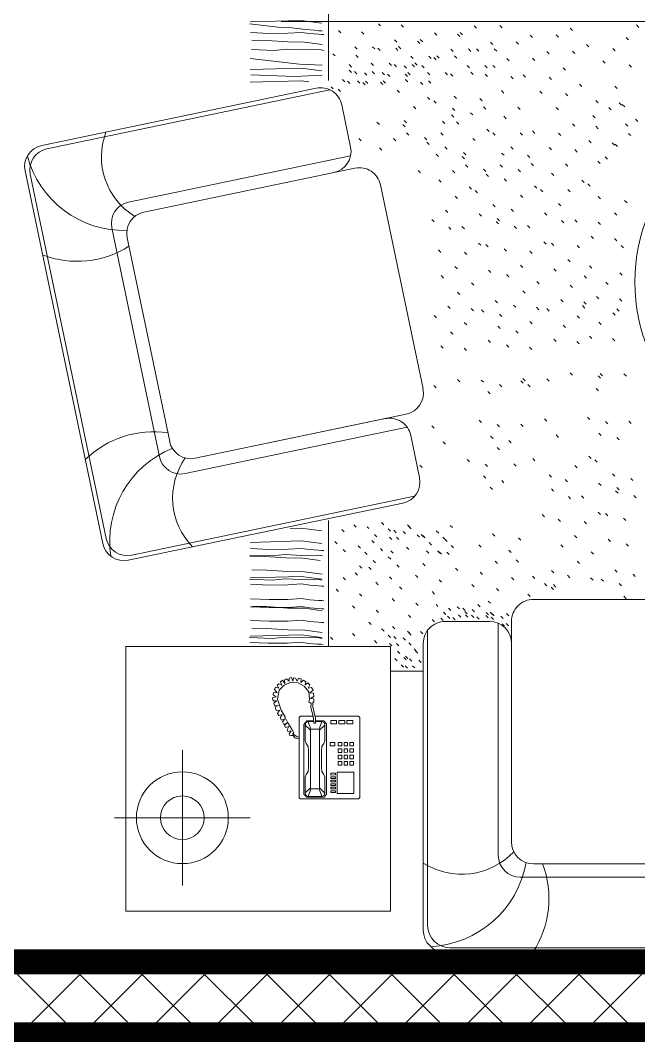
# Model space of a CAD drawing. Header units: metres. Extents: x -144 to 1000, y -717 to 29.
# Drawn here: x 737.345 to 738.606, y -557.414 to -555.341 of the extents above; entities that cross this region are included whole.
import ezdxf

# ---------------------------------------------------------------- set-up
doc = ezdxf.new("R2010")
doc.units = ezdxf.units.M
doc.linetypes.add('basculante modificado', pattern=[0.18, 0.1125, -0.0675])
doc.layers.get('0').update_dxf_attribs({"color": 1})
doc.layers.add('00-MEDICION', color=30, linetype='Continuous')
for name, color, linetype, lineweight in [('A-DETL', 1, 'Continuous', 9), ('A-WALL', 4, 'Continuous', 9), ('G-IMPT', 1, 'Continuous', 9)]:
    doc.layers.add(name, color=color, linetype=linetype, lineweight=lineweight)
doc.layers.add('A-WALL-PATT', color=7, linetype='Continuous', lineweight=35, true_color=0x9c9c9c)

# ---------------------------------------------------------------- blocks, each defined once
blk = doc.blocks.new('JUEGO DE SALA 3 - SALA 3_dwg-332581-Nivel 13')
at = {"layer": 'G-IMPT'}
for p, q in [((-2243.0396, 508.0171), (-2243.0404, 507.6313)), ((-2243.6682, 507.7461), (-2243.673, 507.7413)), ((-2243.5331, 507.7394), (-2243.5378, 507.7347)), ((-2243.3898, 507.7443), (-2243.3946, 507.7395)), ((-2243.3374, 507.7438), (-2243.3421, 507.739)), ((-2243.1886, 507.7454), (-2243.1933, 507.7406)), ((-2243.1424, 507.7474), (-2243.1464, 507.7434)), ((-2243.1074, 507.7309), (-2243.1122, 507.7261)), ((-2243.0605, 507.7337), (-2243.0653, 507.7289)), ((-2243.6476, 507.7206), (-2243.6524, 507.7158)), ((-2243.5044, 507.7255), (-2243.5092, 507.7207)), ((-2243.4519, 507.725), (-2243.4567, 507.7202)), ((-2243.4233, 507.711), (-2243.4281, 507.7062)), ((-2243.3708, 507.7105), (-2243.3756, 507.7057)), ((-2243.3087, 507.7298), (-2243.3135, 507.7251)), ((-2243.3031, 507.7265), (-2243.3079, 507.7218)), ((-2243.2562, 507.7293), (-2243.261, 507.7245)), ((-2243.2276, 507.7153), (-2243.2324, 507.7106)), ((-2243.222, 507.712), (-2243.2268, 507.7073)), ((-2243.1751, 507.7148), (-2243.1799, 507.7101)), ((-2243.6206, 507.6983), (-2243.6253, 507.6935)), ((-2243.5665, 507.7061), (-2243.5713, 507.7013)), ((-2243.5379, 507.6921), (-2243.5427, 507.6874)), ((-2243.4854, 507.6916), (-2243.4902, 507.6869)), ((-2243.3786, 507.6969), (-2243.3834, 507.6921)), ((-2243.3422, 507.6965), (-2243.347, 507.6917)), ((-2243.3261, 507.6964), (-2243.3309, 507.6916)), ((-2243.2897, 507.696), (-2243.2945, 507.6912)), ((-2243.1829, 507.7012), (-2243.1877, 507.6965)), ((-2243.1774, 507.698), (-2243.1821, 507.6932)), ((-2243.1409, 507.6975), (-2243.1457, 507.6928)), ((-2243.1304, 507.7007), (-2243.1352, 507.696)), ((-2243.094, 507.7003), (-2243.0988, 507.6956)), ((-2243.6, 507.6728), (-2243.6048, 507.668)), ((-2243.4568, 507.6776), (-2243.4616, 507.6729)), ((-2243.4043, 507.6771), (-2243.4091, 507.6724)), ((-2243.2975, 507.6824), (-2243.3023, 507.6776)), ((-2243.2611, 507.682), (-2243.2659, 507.6772)), ((-2243.2555, 507.6787), (-2243.2603, 507.6739)), ((-2243.245, 507.6819), (-2243.2498, 507.6771)), ((-2243.2086, 507.6815), (-2243.2134, 507.6767)), ((-2243.0962, 507.6835), (-2243.101, 507.6787)), ((-2243.0493, 507.6862), (-2243.0541, 507.6815)), ((-2243.654, 507.6649), (-2243.6588, 507.6602)), ((-2243.5189, 507.6583), (-2243.5237, 507.6535)), ((-2243.3757, 507.6631), (-2243.3804, 507.6584)), ((-2243.3596, 507.663), (-2243.3644, 507.6583)), ((-2243.331, 507.6491), (-2243.3358, 507.6443)), ((-2243.3232, 507.6626), (-2243.328, 507.6579)), ((-2243.2785, 507.6486), (-2243.2833, 507.6438)), ((-2243.2421, 507.6481), (-2243.2469, 507.6434)), ((-2243.2311, 507.6623), (-2243.2359, 507.6575)), ((-2243.2164, 507.6679), (-2243.2212, 507.6631)), ((-2243.2108, 507.6646), (-2243.2156, 507.6599)), ((-2243.2025, 507.6483), (-2243.2072, 507.6435)), ((-2243.1947, 507.6619), (-2243.1995, 507.6571)), ((-2243.1744, 507.6642), (-2243.1792, 507.6594)), ((-2243.1639, 507.6674), (-2243.1687, 507.6626)), ((-2243.15, 507.6478), (-2243.1548, 507.643)), ((-2243.1297, 507.6501), (-2243.1345, 507.6454)), ((-2243.1275, 507.667), (-2243.1323, 507.6622)), ((-2243.1136, 507.6474), (-2243.1184, 507.6426)), ((-2243.0933, 507.6497), (-2243.0981, 507.6449)), ((-2243.0828, 507.6529), (-2243.0876, 507.6481)), ((-2243.0823, 507.6639), (-2243.0871, 507.6591)), ((-2243.4905, 507.6392), (-2243.4953, 507.6345)), ((-2243.4378, 507.6438), (-2243.4426, 507.639)), ((-2243.4125, 507.6403), (-2243.4173, 507.6355)), ((-2243.3598, 507.6448), (-2243.3646, 507.6401)), ((-2243.289, 507.6454), (-2243.2938, 507.6406)), ((-2243.2443, 507.6313), (-2243.2491, 507.6265)), ((-2243.2282, 507.6285), (-2243.2329, 507.6238)), ((-2243.1974, 507.6341), (-2243.2022, 507.6293)), ((-2243.1969, 507.645), (-2243.2017, 507.6402)), ((-2243.1605, 507.6446), (-2243.1653, 507.6398)), ((-2243.1523, 507.6313), (-2243.1571, 507.6265)), ((-2243.1468, 507.628), (-2243.1515, 507.6232)), ((-2243.1158, 507.6305), (-2243.1206, 507.6258)), ((-2243.1103, 507.6276), (-2243.1151, 507.6228)), ((-2243.0999, 507.6308), (-2243.1046, 507.626)), ((-2243.0794, 507.6301), (-2243.0842, 507.6253)), ((-2243.0689, 507.6333), (-2243.0737, 507.6285)), ((-2243.6244, 507.6211), (-2243.6292, 507.6163)), ((-2243.5524, 507.6249), (-2243.5572, 507.6202)), ((-2243.4713, 507.6104), (-2243.4761, 507.6057)), ((-2243.3933, 507.6115), (-2243.3981, 507.6067)), ((-2243.1808, 507.6122), (-2243.1856, 507.6075)), ((-2243.0601, 507.6137), (-2243.0648, 507.609)), ((-2243.0457, 507.6188), (-2243.0503, 507.6142)), ((-2242.4664, 507.4909), (-2243.0431, 507.6124)), ((-2242.456, 507.4977), (-2243.0155, 507.6156)), ((-2243.6335, 507.5869), (-2243.6383, 507.5822)), ((-2243.5859, 507.5916), (-2243.5907, 507.5868)), ((-2243.524, 507.6059), (-2243.5288, 507.6011)), ((-2243.3494, 507.5952), (-2243.3542, 507.5905)), ((-2243.2967, 507.5998), (-2243.3015, 507.595)), ((-2243.2551, 507.5905), (-2243.2599, 507.5857)), ((-2243.2427, 507.5979), (-2243.2474, 507.5932)), ((-2243.6399, 507.5838), (-2243.6447, 507.579)), ((-2243.6127, 507.5779), (-2243.6175, 507.5731)), ((-2243.5048, 507.5771), (-2243.5095, 507.5723)), ((-2243.4268, 507.5781), (-2243.4315, 507.5734)), ((-2243.3566, 507.5782), (-2243.3614, 507.5734)), ((-2243.3302, 507.5664), (-2243.335, 507.5617)), ((-2243.2933, 507.5756), (-2243.2981, 507.5708)), ((-2243.2143, 507.5789), (-2243.219, 507.5741)), ((-2243.0676, 507.5816), (-2243.0857, 507.4955)), ((-2243.667, 507.5536), (-2243.6718, 507.5488)), ((-2243.6462, 507.5445), (-2243.651, 507.5398)), ((-2243.5796, 507.5612), (-2243.5844, 507.5565)), ((-2243.5382, 507.5438), (-2243.543, 507.539)), ((-2243.3984, 507.5591), (-2243.4031, 507.5543)), ((-2243.3018, 507.5474), (-2243.3066, 507.5426)), ((-2243.2916, 507.5618), (-2243.2964, 507.5571)), ((-2243.273, 507.5491), (-2243.2778, 507.5443)), ((-2243.195, 507.5501), (-2243.1998, 507.5453)), ((-2243.1396, 507.5465), (-2243.1444, 507.5417)), ((-2243.6528, 507.5249), (-2243.6576, 507.5202)), ((-2243.5859, 507.5391), (-2243.5907, 507.5343)), ((-2243.5098, 507.5247), (-2243.5146, 507.52)), ((-2243.4571, 507.5293), (-2243.4619, 507.5245)), ((-2243.4318, 507.5258), (-2243.4366, 507.521)), ((-2243.3761, 507.5256), (-2243.3808, 507.5209)), ((-2243.3637, 507.5331), (-2243.3684, 507.5283)), ((-2243.2697, 507.5249), (-2243.2745, 507.5201)), ((-2243.1995, 507.5249), (-2243.2043, 507.5201)), ((-2243.1923, 507.5419), (-2243.1971, 507.5372)), ((-2243.6258, 507.5026), (-2243.6305, 507.4978)), ((-2243.6194, 507.5058), (-2243.6241, 507.501)), ((-2243.5717, 507.5104), (-2243.5765, 507.5057)), ((-2243.3352, 507.514), (-2243.34, 507.5093)), ((-2243.2413, 507.5058), (-2243.2461, 507.5011)), ((-2243.2363, 507.5158), (-2243.2411, 507.511)), ((-2243.1731, 507.5131), (-2243.1779, 507.5084)), ((-2243.1029, 507.5132), (-2243.1077, 507.5084)), ((-2243.5433, 507.4914), (-2243.5481, 507.4866)), ((-2243.4906, 507.4959), (-2243.4954, 507.4912)), ((-2243.4126, 507.497), (-2243.4174, 507.4922)), ((-2243.394, 507.4842), (-2243.3988, 507.4795)), ((-2243.316, 507.4853), (-2243.3208, 507.4805)), ((-2243.2781, 507.4967), (-2243.2829, 507.4919)), ((-2243.2606, 507.4816), (-2243.2654, 507.4769)), ((-2243.1447, 507.4941), (-2243.1495, 507.4893)), ((-2243.6052, 507.4771), (-2243.61, 507.4723)), ((-2243.5904, 507.4682), (-2243.5952, 507.4634)), ((-2243.5241, 507.4626), (-2243.5289, 507.4578)), ((-2243.4539, 507.4626), (-2243.4587, 507.4579)), ((-2243.4467, 507.4797), (-2243.4515, 507.4749)), ((-2243.3133, 507.4771), (-2243.3181, 507.4723)), ((-2242.6331, 507.3822), (-2243.0858, 507.4776)), ((-2243.4957, 507.4436), (-2243.5005, 507.4388)), ((-2243.4275, 507.4509), (-2243.4323, 507.4461)), ((-2243.3907, 507.46), (-2243.3955, 507.4552)), ((-2243.3623, 507.441), (-2243.3671, 507.4362)), ((-2243.3573, 507.4509), (-2243.3621, 507.4462)), ((-2243.3205, 507.46), (-2243.3253, 507.4553)), ((-2243.2941, 507.4483), (-2243.2989, 507.4435)), ((-2243.2239, 507.4483), (-2243.2287, 507.4436)), ((-2243.0948, 507.4525), (-2242.6644, 507.3618)), ((-2242.422, 507.4456), (-2242.5822, 506.6853)), ((-2243.57, 507.4218), (-2243.5748, 507.417)), ((-2243.5576, 507.4293), (-2243.5624, 507.4245)), ((-2243.3991, 507.4318), (-2243.4039, 507.4271)), ((-2243.2657, 507.4293), (-2243.2705, 507.4245)), ((-2242.589, 506.6958), (-2242.4324, 507.4388)), ((-2243.5292, 507.4102), (-2243.534, 507.4055)), ((-2243.4734, 507.4101), (-2243.4782, 507.4053)), ((-2243.461, 507.4175), (-2243.4658, 507.4128)), ((-2243.34, 507.4075), (-2243.3448, 507.4027)), ((-2243.3276, 507.415), (-2243.3324, 507.4102)), ((-2243.1469, 507.4185), (-2243.2346, 507.0026)), ((-2243.6451, 507.3881), (-2243.6499, 507.3833)), ((-2243.5911, 507.3959), (-2243.5958, 507.3912)), ((-2243.51, 507.3814), (-2243.5147, 507.3767)), ((-2243.4326, 507.3985), (-2243.4374, 507.3937)), ((-2243.3765, 507.3788), (-2243.3813, 507.3741)), ((-2243.2992, 507.3959), (-2243.304, 507.3911)), ((-2243.6245, 507.3626), (-2243.6293, 507.3578)), ((-2243.4815, 507.3624), (-2243.4863, 507.3576)), ((-2243.4134, 507.3697), (-2243.4182, 507.3649)), ((-2243.3481, 507.3598), (-2243.3529, 507.355)), ((-2243.28, 507.3671), (-2243.2847, 507.3624)), ((-2243.5911, 507.3434), (-2243.5959, 507.3387)), ((-2243.5434, 507.3481), (-2243.5482, 507.3433)), ((-2243.5163, 507.3466), (-2243.521, 507.3419)), ((-2243.385, 507.3507), (-2243.3897, 507.3459)), ((-2243.3828, 507.3441), (-2243.3876, 507.3393)), ((-2243.2516, 507.3481), (-2243.2563, 507.3433)), ((-2243.4469, 507.3364), (-2243.4516, 507.3316)), ((-2243.4197, 507.3349), (-2243.4245, 507.3302)), ((-2243.3134, 507.3338), (-2243.3182, 507.329)), ((-2243.2863, 507.3323), (-2243.291, 507.3276)), ((-2242.6977, 506.8625), (-2242.5992, 507.3301)), ((-2243.6379, 507.296), (-2243.6426, 507.2912)), ((-2243.6246, 507.3101), (-2243.6293, 507.3053)), ((-2243.5769, 507.3147), (-2243.5817, 507.31)), ((-2243.5485, 507.2957), (-2243.5533, 507.2909)), ((-2243.4958, 507.3003), (-2243.5006, 507.2955)), ((-2243.4803, 507.303), (-2243.4851, 507.2983)), ((-2243.3624, 507.2977), (-2243.3672, 507.2929)), ((-2243.3469, 507.3004), (-2243.3517, 507.2957)), ((-2243.4519, 507.284), (-2243.4567, 507.2792)), ((-2243.3992, 507.2885), (-2243.404, 507.2838)), ((-2243.3185, 507.2814), (-2243.3233, 507.2766)), ((-2243.2658, 507.286), (-2243.2706, 507.2812)), ((-2243.5738, 507.2542), (-2243.5786, 507.2494)), ((-2243.5293, 507.2669), (-2243.5341, 507.2622)), ((-2243.4327, 507.2552), (-2243.4375, 507.2504)), ((-2243.6357, 507.2399), (-2243.6405, 507.2351)), ((-2243.5628, 507.2336), (-2243.5676, 507.2288)), ((-2243.5009, 507.2479), (-2243.5057, 507.2431)), ((-2243.4043, 507.2362), (-2243.4091, 507.2314)), ((-2243.3675, 507.2453), (-2243.3723, 507.2405)), ((-2243.2993, 507.2526), (-2243.3041, 507.2479)), ((-2243.2709, 507.2336), (-2243.2757, 507.2288)), ((-2243.6073, 507.2208), (-2243.6121, 507.2161)), ((-2243.5344, 507.2145), (-2243.5392, 507.2098)), ((-2243.4662, 507.2219), (-2243.471, 507.2171)), ((-2243.3328, 507.2193), (-2243.3376, 507.2145)), ((-2243.588, 507.192), (-2243.5928, 507.1873)), ((-2243.4378, 507.2028), (-2243.4426, 507.1981)), ((-2243.3044, 507.2002), (-2243.3092, 507.1955)), ((-2243.6351, 507.1874), (-2243.6399, 507.1826)), ((-2243.5622, 507.1811), (-2243.567, 507.1763)), ((-2243.5596, 507.173), (-2243.5644, 507.1682)), ((-2243.5151, 507.1857), (-2243.5199, 507.181)), ((-2243.4186, 507.174), (-2243.4233, 507.1693)), ((-2243.3817, 507.1832), (-2243.3865, 507.1784)), ((-2243.2852, 507.1714), (-2243.2899, 507.1667)), ((-2243.6297, 507.1669), (-2243.6345, 507.1621)), ((-2243.6215, 507.1587), (-2243.6263, 507.1539)), ((-2243.5486, 507.1524), (-2243.5534, 507.1476)), ((-2243.4867, 507.1667), (-2243.4915, 507.1619)), ((-2243.4656, 507.1694), (-2243.4704, 507.1646)), ((-2243.3902, 507.155), (-2243.3949, 507.1502)), ((-2243.3533, 507.1641), (-2243.3581, 507.1594)), ((-2243.3322, 507.1668), (-2243.337, 507.162)), ((-2243.2568, 507.1524), (-2243.2615, 507.1476)), ((-2243.5931, 507.1396), (-2243.5979, 507.1349)), ((-2243.5202, 507.1334), (-2243.525, 507.1286)), ((-2243.452, 507.1407), (-2243.4568, 507.1359)), ((-2243.3868, 507.1308), (-2243.3916, 507.126)), ((-2243.3186, 507.1381), (-2243.3234, 507.1333)), ((-2243.5739, 507.1109), (-2243.5787, 507.1061)), ((-2243.4236, 507.1216), (-2243.4284, 507.1169)), ((-2243.2902, 507.1191), (-2243.295, 507.1143)), ((-2243.621, 507.1062), (-2243.6257, 507.1014)), ((-2243.5481, 507.0999), (-2243.5528, 507.0952)), ((-2243.501, 507.1046), (-2243.5058, 507.0998)), ((-2243.4515, 507.0882), (-2243.4563, 507.0834)), ((-2243.4044, 507.0929), (-2243.4092, 507.0881)), ((-2243.3676, 507.102), (-2243.3724, 507.0972)), ((-2243.271, 507.0903), (-2243.2758, 507.0855)), ((-2243.3181, 507.0856), (-2243.3229, 507.0809)), ((-2243.6445, 507.0339), (-2243.6493, 507.0292)), ((-2243.596, 507.0346), (-2243.6007, 507.0299)), ((-2243.592, 507.0299), (-2243.5968, 507.0252)), ((-2243.5349, 507.0358), (-2243.5397, 507.0311)), ((-2243.4869, 507.0234), (-2243.4916, 507.0186)), ((-2243.4482, 507.012), (-2243.453, 507.0072)), ((-2243.4383, 507.0241), (-2243.4431, 507.0193)), ((-2243.4344, 507.0194), (-2243.4391, 507.0147)), ((-2243.3903, 507.0117), (-2243.3951, 507.0069)), ((-2243.3534, 507.0208), (-2243.3582, 507.0161)), ((-2243.3049, 507.0215), (-2243.3097, 507.0168)), ((-2243.2569, 507.0091), (-2243.2616, 507.0043)), ((-2243.5879, 507.0041), (-2243.5927, 506.9993)), ((-2243.3671, 506.9975), (-2243.3718, 506.9928)), ((-2243.5701, 506.9455), (-2243.5749, 506.9407)), ((-2243.6548, 506.9374), (-2243.6596, 506.9326)), ((-2243.6069, 506.9364), (-2243.6117, 506.9316)), ((-2243.4827, 506.9415), (-2243.4874, 506.9368)), ((-2243.434, 506.9308), (-2243.4388, 506.9261)), ((-2243.3861, 506.9298), (-2243.3909, 506.925)), ((-2243.3493, 506.9389), (-2243.354, 506.9342)), ((-2243.2527, 506.9272), (-2243.2575, 506.9225)), ((-2242.7498, 506.8286), (-2243.2024, 506.924)), ((-2243.1594, 506.9418), (-2243.1594, 506.9419)), ((-2243.6304, 506.9037), (-2243.6352, 506.899)), ((-2243.5936, 506.9129), (-2243.5984, 506.9081)), ((-2243.5062, 506.9089), (-2243.511, 506.9041)), ((-2243.3728, 506.9063), (-2243.3776, 506.9015)), ((-2243.2278, 506.8214), (-2243.2097, 506.9075)), ((-2243.4096, 506.8972), (-2243.4144, 506.8924)), ((-2243.3864, 506.883), (-2243.3912, 506.8782)), ((-2243.2762, 506.8946), (-2243.281, 506.8898)), ((-2243.5728, 506.866), (-2243.5776, 506.8612)), ((-2243.4586, 506.8611), (-2243.4633, 506.8563)), ((-2243.5852, 506.8585), (-2243.59, 506.8537)), ((-2243.5444, 506.8469), (-2243.5492, 506.8422)), ((-2243.4199, 506.8497), (-2243.4247, 506.8449)), ((-2243.362, 506.8493), (-2243.3668, 506.8446)), ((-2243.3252, 506.8585), (-2243.3299, 506.8537)), ((-2243.2286, 506.8468), (-2243.2334, 506.842)), ((-2243.6586, 506.8207), (-2243.6633, 506.816)), ((-2243.6217, 506.8298), (-2243.6265, 506.8251)), ((-2243.492, 506.8277), (-2243.4968, 506.823)), ((-2243.3586, 506.8251), (-2243.3634, 506.8204)), ((-2243.6302, 506.8017), (-2243.6349, 506.7969)), ((-2243.5933, 506.8108), (-2243.5981, 506.806)), ((-2243.5252, 506.8181), (-2243.5299, 506.8134)), ((-2243.4968, 506.7991), (-2243.5015, 506.7943)), ((-2243.3955, 506.816), (-2243.4002, 506.8112)), ((-2243.3722, 506.8018), (-2243.377, 506.7971)), ((-2243.6649, 506.7859), (-2243.6696, 506.7812)), ((-2243.628, 506.7951), (-2243.6328, 506.7903)), ((-2243.5586, 506.7848), (-2243.5634, 506.78)), ((-2243.5315, 506.7833), (-2243.5362, 506.7786)), ((-2242.6411, 506.6618), (-2243.2178, 506.7834)), ((-2242.6343, 506.6514), (-2243.1938, 506.7693)), ((-2243.6444, 506.7395), (-2243.6492, 506.7348)), ((-2243.6076, 506.7487), (-2243.6124, 506.7439)), ((-2243.5921, 506.7515), (-2243.5969, 506.7467)), ((-2243.511, 506.737), (-2243.5158, 506.7322)), ((-2243.4779, 506.7465), (-2243.4827, 506.7418)), ((-2243.5637, 506.7324), (-2243.5685, 506.7276)), ((-2243.2903, 506.724), (-2243.2951, 506.7193)), ((-2243.2064, 506.7212), (-2243.2112, 506.7165)), ((-2243.2035, 506.7249), (-2243.2082, 506.7201)), ((-2243.1642, 506.7165), (-2243.169, 506.7118)), ((-2243.1508, 506.7295), (-2243.1556, 506.7248)), ((-2243.1211, 506.7208), (-2243.1248, 506.7172)), ((-2243.094, 506.7247), (-2243.0988, 506.72)), ((-2243.0697, 506.715), (-2243.0745, 506.7103)), ((-2243.0423, 506.7332), (-2243.0428, 506.4761)), ((-2243.6127, 506.6963), (-2243.6175, 506.6915)), ((-2243.5445, 506.7036), (-2243.5493, 506.6989)), ((-2243.4303, 506.6987), (-2243.4351, 506.694)), ((-2243.3769, 506.7068), (-2243.3817, 506.702)), ((-2243.2796, 506.6961), (-2243.2843, 506.6913)), ((-2243.2758, 506.6998), (-2243.2806, 506.695)), ((-2243.2624, 506.7128), (-2243.2672, 506.708)), ((-2243.2346, 506.7031), (-2243.2394, 506.6983)), ((-2243.2316, 506.7052), (-2243.2364, 506.7004)), ((-2243.2235, 506.7045), (-2243.2283, 506.6998)), ((-2243.1946, 506.711), (-2243.1994, 506.7062)), ((-2243.1814, 506.6998), (-2243.1862, 506.6951)), ((-2243.1755, 506.7136), (-2243.1803, 506.7088)), ((-2243.1667, 506.6997), (-2243.1715, 506.695)), ((-2243.1363, 506.7053), (-2243.1411, 506.7005)), ((-2243.6495, 506.6872), (-2243.6543, 506.6824)), ((-2243.5161, 506.6846), (-2243.5209, 506.6798)), ((-2243.4104, 506.6735), (-2243.4152, 506.6687)), ((-2243.3492, 506.6842), (-2243.3539, 506.6795)), ((-2243.293, 506.6831), (-2243.2978, 506.6783)), ((-2243.2479, 506.6886), (-2243.2527, 506.6838)), ((-2243.2014, 506.6795), (-2243.2062, 506.6747)), ((-2243.1483, 506.6762), (-2243.153, 506.6715)), ((-2243.1311, 506.6929), (-2243.1359, 506.6882)), ((-2243.1032, 506.6817), (-2243.108, 506.6769)), ((-2243.0724, 506.6741), (-2243.0771, 506.6693)), ((-2243.0552, 506.6908), (-2243.06, 506.686)), ((-2243.578, 506.6703), (-2243.5828, 506.6655)), ((-2243.4251, 506.654), (-2243.4299, 506.6492)), ((-2243.2842, 506.6692), (-2243.2889, 506.6644)), ((-2243.2681, 506.6697), (-2243.2728, 506.665)), ((-2243.2651, 506.6719), (-2243.2698, 506.6671)), ((-2243.2426, 506.672), (-2243.2474, 506.6672)), ((-2243.1698, 506.6719), (-2243.1746, 506.6672)), ((-2243.1646, 506.6596), (-2243.1694, 506.6548)), ((-2243.1166, 506.6687), (-2243.1214, 506.6639)), ((-2243.6269, 506.6342), (-2243.6317, 506.6294)), ((-2243.5496, 506.6512), (-2243.5544, 506.6465)), ((-2243.4972, 506.632), (-2243.502, 506.6273)), ((-2243.3826, 506.6509), (-2243.3874, 506.6461)), ((-2243.3015, 506.6364), (-2243.3063, 506.6316)), ((-2243.2349, 506.6461), (-2243.2397, 506.6414)), ((-2243.1817, 506.6429), (-2243.1865, 506.6381)), ((-2243.1338, 506.652), (-2243.1385, 506.6472)), ((-2243.1249, 506.6381), (-2243.1297, 506.6333)), ((-2243.1058, 506.6407), (-2243.1106, 506.636)), ((-2243.6638, 506.625), (-2243.6685, 506.6203)), ((-2243.5985, 506.6151), (-2243.6033, 506.6104)), ((-2243.5774, 506.6178), (-2243.5822, 506.613)), ((-2243.5303, 506.6225), (-2243.5351, 506.6177)), ((-2243.4586, 506.6206), (-2243.4633, 506.6159)), ((-2243.4161, 506.6175), (-2243.4209, 506.6128)), ((-2243.352, 506.6288), (-2243.3568, 506.624)), ((-2243.2684, 506.6128), (-2243.2732, 506.608)), ((-2243.2204, 506.6219), (-2243.2252, 506.6171)), ((-2243.1672, 506.6187), (-2243.172, 506.6139)), ((-2243.097, 506.6269), (-2243.1018, 506.6221)), ((-2243.0727, 506.6172), (-2243.0775, 506.6124)), ((-2243.6353, 506.606), (-2243.6401, 506.6012)), ((-2243.5019, 506.6034), (-2243.5067, 506.5986)), ((-2243.4968, 506.5984), (-2243.5016, 506.5937)), ((-2243.483, 506.6058), (-2243.4878, 506.6011)), ((-2243.3855, 506.5954), (-2243.3903, 506.5907)), ((-2243.335, 506.6031), (-2243.3398, 506.5983)), ((-2243.1873, 506.5983), (-2243.1921, 506.5936)), ((-2243.1393, 506.6074), (-2243.1441, 506.6026)), ((-2243.0582, 506.5929), (-2243.063, 506.5882)), ((-2243.884, 506.5742), (-2243.461, 506.5733)), ((-2243.6453, 506.5799), (-2243.6501, 506.5751)), ((-2243.4496, 506.5842), (-2243.4544, 506.5794)), ((-2243.3685, 506.5697), (-2243.3733, 506.565)), ((-2243.2539, 506.5886), (-2243.2587, 506.5838)), ((-2243.1728, 506.5741), (-2243.1776, 506.5693)), ((-2243.1062, 506.5838), (-2243.111, 506.5791)), ((-2243.3474, 506.5627), (-2243.3522, 506.5579)), ((-2243.3357, 506.5525), (-2243.3405, 506.5477)), ((-2243.3166, 506.5551), (-2243.3214, 506.5503)), ((-2243.3053, 506.558), (-2243.3101, 506.5533)), ((-2243.2874, 506.5552), (-2243.2922, 506.5505)), ((-2243.2622, 506.5622), (-2243.2658, 506.5586)), ((-2243.2208, 506.565), (-2243.2256, 506.5602)), ((-2243.1397, 506.5505), (-2243.1445, 506.5457)), ((-2243.0917, 506.5596), (-2243.0965, 506.5548)), ((-2243.4057, 506.5446), (-2243.4105, 506.5399)), ((-2243.394, 506.5389), (-2243.3988, 506.5341)), ((-2243.3756, 506.5446), (-2243.3804, 506.5398)), ((-2243.3749, 506.537), (-2243.3796, 506.5323)), ((-2243.3726, 506.5467), (-2243.3774, 506.5419)), ((-2243.3646, 506.546), (-2243.3694, 506.5412)), ((-2243.3635, 506.54), (-2243.3683, 506.5352)), ((-2243.3457, 506.5372), (-2243.3504, 506.5324)), ((-2243.3346, 506.5406), (-2243.3394, 506.5359)), ((-2243.3224, 506.5413), (-2243.3272, 506.5366)), ((-2243.3208, 506.5481), (-2243.3256, 506.5433)), ((-2243.3078, 506.5412), (-2243.3126, 506.5364)), ((-2243.2966, 506.5357), (-2243.3014, 506.5309)), ((-2243.2853, 506.5386), (-2243.2901, 506.5338)), ((-2243.2774, 506.5468), (-2243.2821, 506.542)), ((-2243.2722, 506.5344), (-2243.2769, 506.5297)), ((-2243.2543, 506.5316), (-2243.259, 506.5269)), ((-2243.2063, 506.5407), (-2243.2111, 506.536)), ((-2243.4054, 506.5237), (-2243.4102, 506.519)), ((-2243.3974, 506.523), (-2243.4022, 506.5183)), ((-2243.3901, 506.0512), (-2243.3891, 506.5244)), ((-2243.2811, 506.5279), (-2243.3711, 506.5281)), ((-2243.2464, 505.9068), (-2243.2451, 506.5098)), ((-2243.2039, 506.5079), (-2243.2087, 506.5031)), ((-2243.1732, 506.5171), (-2243.1779, 506.5124)), ((-2243.1513, 506.5125), (-2243.1561, 506.5078)), ((-2243.1252, 506.5262), (-2243.13, 506.5215)), ((-2243.2306, 506.5074), (-2243.2354, 506.5026)), ((-2243.2068, 506.5042), (-2243.2116, 506.4994)), ((-2243.1951, 506.494), (-2243.1999, 506.4892)), ((-2243.176, 506.4966), (-2243.1808, 506.4918)), ((-2243.1647, 506.4995), (-2243.1695, 506.4948)), ((-2243.1368, 506.4883), (-2243.1416, 506.4835)), ((-2243.092, 506.5026), (-2243.0968, 506.4979)), ((-2243.0469, 506.495), (-2243.0517, 506.4902)), ((-2243.2374, 505.8978), (-2243.2362, 506.4828)), ((-2243.2203, 506.4679), (-2243.225, 506.4631)), ((-2243.2174, 506.4715), (-2243.2221, 506.4667)), ((-2243.2066, 506.4838), (-2243.2114, 506.479)), ((-2243.1835, 506.4671), (-2243.1883, 506.4624)), ((-2243.1818, 506.4828), (-2243.1866, 506.4781)), ((-2243.1672, 506.4827), (-2243.172, 506.4779)), ((-2243.2273, 506.4486), (-2243.2321, 506.4438)), ((-2243.2083, 506.4512), (-2243.213, 506.4464)), ((-2243.2, 506.4566), (-2243.2048, 506.4518)), ((-2243.1969, 506.4541), (-2243.2017, 506.4494)), ((-2243.1781, 506.452), (-2243.1829, 506.4472)), ((-2243.2363, 506.426), (-2243.1698, 506.4259)), ((-2243.2141, 506.4374), (-2243.2189, 506.4327)), ((-2243.1994, 506.4373), (-2243.2042, 506.4326)), ((-2243.1915, 506.439), (-2243.1963, 506.4342)), ((-2243.0131, 506.323), (-2243.0015, 506.3229)), ((-2242.7459, 505.9879), (-2242.7453, 506.2642)), ((-2242.9959, 506.1771), (-2243.0066, 506.1878)), ((-2243.0303, 506.17), (-2243.0019, 506.17)), ((-2242.8837, 506.1263), (-2242.6075, 506.1257)), ((-2244.9292, 506.0094), (-2243.4352, 506.0062)), ((-2245.0735, 505.8658), (-2243.2915, 505.8619)), ((-2245.0825, 505.8568), (-2243.2825, 505.8529))]:
    blk.add_line(p, q, dxfattribs=at)
at = {"layer": 'G-IMPT', "flags": 128}
for points in [[(-2245.2681, 506.4258), (-2245.2652, 507.7566), (-2242.9438, 507.7516)], [(-2242.8802, 507.7507), (-2242.9844, 507.7538), (-2243.0268, 507.7484)], [(-2242.8794, 507.7468), (-2242.9378, 507.7401), (-2242.9658, 507.7385), (-2242.9933, 507.7356), (-2243.0115, 507.7343), (-2243.0204, 507.7331), (-2243.0272, 507.7331)], [(-2242.8813, 507.729), (-2242.919, 507.7274), (-2242.9575, 507.7279), (-2242.985, 507.7296), (-2243.002, 507.7271), (-2243.0198, 507.7259), (-2243.027, 507.7255), (-2243.0308, 507.7251)], [(-2242.8841, 507.7133), (-2242.9142, 507.713), (-2242.9574, 507.7101), (-2242.9917, 507.7098), (-2243.0273, 507.7048)], [(-2242.883, 507.6943), (-2242.9292, 507.6927), (-2242.955, 507.6953), (-2242.9889, 507.6937), (-2243.022, 507.6946), (-2243.0313, 507.6929)], [(-2242.8808, 507.6758), (-2242.9816, 507.6646), (-2243.0278, 507.663)], [(-2242.8804, 507.6534), (-2242.9846, 507.6566), (-2243.027, 507.6512)], [(-2242.8821, 507.6428), (-2242.9711, 507.6396), (-2243.0278, 507.6423)], [(-2242.8805, 507.6275), (-2242.9847, 507.6307), (-2243.0005, 507.6287)], [(-2243.1576, 506.9415), (-2242.7702, 506.8598), (-2243.2006, 506.9505)], [(-2242.9641, 506.7167), (-2242.9866, 506.7174), (-2243.029, 506.712)], [(-2242.8835, 506.6757), (-2242.9212, 506.6741), (-2242.9598, 506.6746), (-2242.9873, 506.6763), (-2243.0042, 506.6738), (-2243.022, 506.6726), (-2243.0292, 506.6722), (-2243.033, 506.6718)], [(-2242.8825, 506.6883), (-2242.9867, 506.6915), (-2243.029, 506.6861)], [(-2242.8821, 506.6625), (-2242.9282, 506.6609), (-2242.9541, 506.6635), (-2242.9879, 506.6618), (-2243.021, 506.6628), (-2243.0303, 506.6611)], [(-2242.8824, 506.66), (-2242.9125, 506.6597), (-2242.9557, 506.6568), (-2242.99, 506.6565), (-2243.0256, 506.6515)], [(-2242.8864, 506.6321), (-2242.9165, 506.6318), (-2242.9597, 506.6289), (-2242.994, 506.6286), (-2243.0296, 506.6236)], [(-2242.8814, 506.6131), (-2242.9275, 506.6115), (-2242.9534, 506.6141), (-2242.9873, 506.6125), (-2243.0203, 506.6134), (-2243.0296, 506.6117)], [(-2242.8826, 506.6157), (-2242.9868, 506.6189), (-2243.0292, 506.6135)], [(-2242.8837, 506.6031), (-2242.9214, 506.6014), (-2242.9599, 506.6019), (-2242.9874, 506.6037), (-2243.0044, 506.6012), (-2243.0222, 506.6), (-2243.0294, 506.5996), (-2243.0332, 506.5991)], [(-2242.8837, 506.5733), (-2242.9214, 506.5717), (-2242.96, 506.5722), (-2242.9875, 506.574), (-2243.0044, 506.5715), (-2243.0222, 506.5702), (-2243.0294, 506.5698), (-2243.0333, 506.5694)], [(-2242.8838, 506.5568), (-2242.9215, 506.5552), (-2242.96, 506.5557), (-2242.9875, 506.5575), (-2243.0045, 506.555), (-2243.0223, 506.5537), (-2243.0295, 506.5533), (-2243.0333, 506.5529)], [(-2242.8866, 506.5577), (-2242.9166, 506.5573), (-2242.9599, 506.5544), (-2242.9942, 506.5541), (-2243.0297, 506.5491)], [(-2243.4162, 506.4832), (-2243.4171, 506.0782), (-2243.4161, 506.5282)], [(-2242.8838, 506.5289), (-2242.9215, 506.5273), (-2242.9601, 506.5278), (-2242.9876, 506.5296), (-2243.0045, 506.5271), (-2243.0223, 506.5258), (-2243.0295, 506.5254), (-2243.0333, 506.525)], [(-2242.8867, 506.5133), (-2242.9167, 506.5129), (-2242.9599, 506.51), (-2242.9943, 506.5097), (-2243.0298, 506.5047)], [(-2242.8816, 506.4942), (-2242.9278, 506.4926), (-2242.9536, 506.4952), (-2242.9875, 506.4936), (-2243.0205, 506.4945), (-2243.0299, 506.4928)], [(-2242.8829, 506.4968), (-2242.9871, 506.5), (-2243.0294, 506.4946)], [(-2242.8823, 506.4842), (-2242.92, 506.4825), (-2242.9586, 506.4831), (-2242.9861, 506.4848), (-2243.003, 506.4823), (-2243.0208, 506.4811), (-2243.028, 506.4807), (-2243.0319, 506.4802)], [(-2243.0013, 506.4019), (-2242.9958, 506.3978), (-2242.9967, 506.4043), (-2242.9921, 506.4072), (-2242.9864, 506.4024)], [(-2242.9864, 506.4024), (-2242.9871, 506.4103), (-2242.982, 506.4117), (-2242.9789, 506.4052)], [(-2242.9789, 506.4052), (-2242.976, 506.4117), (-2242.972, 506.4122), (-2242.9703, 506.4052)], [(-2242.9703, 506.4052), (-2242.9676, 506.4129), (-2242.9631, 506.4117), (-2242.9629, 506.4052), (-2242.9573, 506.41), (-2242.9535, 506.4081), (-2242.9542, 506.4008)], [(-2242.9542, 506.4008), (-2242.9492, 506.4071), (-2242.9453, 506.4037), (-2242.9482, 506.3972), (-2242.9415, 506.4001), (-2242.9384, 506.3972), (-2242.9418, 506.3907), (-2242.9348, 506.3929)], [(-2243.0168, 506.3297), (-2243.0139, 506.3417), (-2243.011, 506.3529), (-2243.0112, 506.3592), (-2243.0105, 506.3606), (-2243.0131, 506.3633), (-2243.0136, 506.369), (-2243.0066, 506.3702), (-2243.0133, 506.3743), (-2243.0128, 506.3808), (-2243.0051, 506.3815), (-2243.0119, 506.3868), (-2243.0087, 506.3923), (-2243.0015, 506.3909), (-2243.0049, 506.3976), (-2243.0013, 506.4019)], [(-2242.9838, 506.2909), (-2242.9794, 506.2919), (-2242.9768, 506.2938), (-2242.9736, 506.2959), (-2242.9722, 506.2974), (-2242.9698, 506.2974), (-2242.9727, 506.2998), (-2242.9683, 506.307), (-2242.9606, 506.3199), (-2242.9556, 506.3298), (-2242.9539, 506.3302), (-2242.9546, 506.3322), (-2242.9469, 506.3461), (-2242.9389, 506.3686), (-2242.9422, 506.3867), (-2242.9528, 506.397), (-2242.9667, 506.403), (-2242.9811, 506.4019), (-2242.9938, 506.3952), (-2243.003, 506.3837), (-2243.0042, 506.3685), (-2243.0033, 506.363)], [(-2242.9348, 506.3929), (-2242.9329, 506.3881), (-2242.9387, 506.3816), (-2242.9312, 506.3818)], [(-2243.0033, 506.363), (-2243.0076, 506.3599), (-2243.0074, 506.3536), (-2243.0081, 506.3479), (-2243.011, 506.3366)], [(-2242.9303, 506.3653), (-2242.9368, 506.3653), (-2242.9317, 506.3605), (-2242.9334, 506.3549), (-2242.9411, 506.3552)], [(-2242.9312, 506.3818), (-2242.9303, 506.377), (-2242.9365, 506.3734), (-2242.9291, 506.3713), (-2242.9303, 506.3653)], [(-2242.9363, 506.3453), (-2242.9435, 506.3461), (-2242.9392, 506.3391)], [(-2242.9411, 506.3552), (-2242.9342, 506.3525), (-2242.9363, 506.3453)], [(-2243.0158, 506.3337), (-2243.1047, 506.3338), (-2243.1071, 506.3315), (-2243.1074, 506.1678), (-2243.1051, 506.1654), (-2242.9865, 506.1652), (-2242.9841, 506.1675), (-2242.9837, 506.3312), (-2242.9861, 506.3336), (-2243.0117, 506.3336)], [(-2243.0169, 506.3242), (-2243.0336, 506.3242), (-2243.0395, 506.3183), (-2243.0398, 506.1748), (-2243.0351, 506.1688), (-2242.9995, 506.1688), (-2242.9936, 506.1747), (-2242.9933, 506.317), (-2242.9992, 506.3241), (-2243.0131, 506.3242)], [(-2243.0169, 506.323), (-2243.03, 506.323), (-2243.0348, 506.3206), (-2243.0359, 506.3159), (-2243.036, 506.2839), (-2243.0337, 506.2779), (-2243.0301, 506.272), (-2243.0289, 506.2637), (-2243.029, 506.2412)], [(-2243.0359, 506.3159), (-2243.0253, 506.3052), (-2243.0241, 506.3076), (-2243.03, 506.323)], [(-2243.011, 506.3366), (-2243.0127, 506.3289), (-2243.0134, 506.3194), (-2243.017, 506.3194), (-2243.0168, 506.3297)], [(-2243.0075, 506.3075), (-2243.0015, 506.3229), (-2242.9968, 506.3206), (-2242.9956, 506.3158), (-2242.9957, 506.2838), (-2242.9981, 506.2779), (-2243.0016, 506.2719), (-2243.0029, 506.2637)], [(-2242.9392, 506.3391), (-2242.9419, 506.3353), (-2242.9486, 506.3372), (-2242.945, 506.3307), (-2242.9477, 506.3257), (-2242.9541, 506.3278), (-2242.9498, 506.3223), (-2242.9522, 506.317), (-2242.9587, 506.3199), (-2242.9537, 506.3144), (-2242.9556, 506.3105), (-2242.9626, 506.3127), (-2242.9587, 506.3058), (-2242.9607, 506.3022), (-2242.9669, 506.3041), (-2242.9631, 506.2978), (-2242.964, 506.2952), (-2242.9667, 506.2945), (-2242.971, 506.2942), (-2242.9744, 506.2897), (-2242.9773, 506.288), (-2242.9838, 506.2873)], [(-2243.0253, 506.3052), (-2243.0254, 506.2412), (-2243.0255, 506.1878)], [(-2243.0063, 506.3052), (-2243.0075, 506.3075), (-2243.0241, 506.3076)], [(-2242.9956, 506.3158), (-2243.0063, 506.3052), (-2243.0065, 506.2411), (-2243.0066, 506.1878), (-2243.0078, 506.1854)], [(-2243.0029, 506.2293), (-2243.0029, 506.2411), (-2243.0029, 506.2637)], [(-2243.0244, 506.1854), (-2243.0303, 506.17), (-2243.0351, 506.1724), (-2243.0362, 506.1771), (-2243.0362, 506.2092), (-2243.0338, 506.2151), (-2243.0302, 506.221), (-2243.029, 506.2293), (-2243.029, 506.2412)], [(-2242.9982, 506.215), (-2243.0018, 506.221), (-2243.0029, 506.2293)], [(-2243.0362, 506.1771), (-2243.0255, 506.1878), (-2243.0244, 506.1854), (-2243.0078, 506.1854), (-2243.0019, 506.17), (-2242.9971, 506.1723), (-2242.9959, 506.1771), (-2242.9959, 506.2091), (-2242.9982, 506.215)], [(-2243.8852, 506.0342), (-2243.4622, 506.0333), (-2244.9022, 506.0364)]]:
    blk.add_lwpolyline(points, dxfattribs=at)
for points in [[(-2242.6304, 507.3097), (-2242.7181, 506.8938)], [(-2242.6297, 506.4752), (-2243.1697, 506.4764), (-2243.1709, 505.9364), (-2242.6309, 505.9352)], [(-2243.081, 506.3255), (-2243.081, 506.3184), (-2243.0929, 506.3184), (-2243.0929, 506.3255)], [(-2243.0644, 506.3255), (-2243.0644, 506.3183), (-2243.0763, 506.3184), (-2243.0763, 506.3255)], [(-2243.0597, 506.3183), (-2243.0597, 506.3254), (-2243.0478, 506.3254), (-2243.0478, 506.3183)], [(-2243.0942, 506.2733), (-2243.087, 506.2733), (-2243.087, 506.2804), (-2243.0941, 506.2804)], [(-2243.0752, 506.2733), (-2243.0752, 506.2804), (-2243.0823, 506.2804), (-2243.0823, 506.2733)], [(-2243.0633, 506.2733), (-2243.0633, 506.2804), (-2243.0704, 506.2804), (-2243.0704, 506.2733)], [(-2243.0562, 506.2733), (-2243.0467, 506.2732), (-2243.0467, 506.2803), (-2243.0562, 506.2804)], [(-2243.0942, 506.2603), (-2243.0871, 506.2603), (-2243.0871, 506.2674), (-2243.0942, 506.2674)], [(-2243.0752, 506.2602), (-2243.0752, 506.2674), (-2243.0823, 506.2674), (-2243.0823, 506.2603)], [(-2243.0633, 506.2602), (-2243.0633, 506.2673), (-2243.0704, 506.2674), (-2243.0705, 506.2602)], [(-2243.0942, 506.2472), (-2243.0871, 506.2472), (-2243.0871, 506.2543), (-2243.0942, 506.2544)], [(-2243.0942, 506.2342), (-2243.0871, 506.2342), (-2243.0871, 506.2413), (-2243.0942, 506.2413)], [(-2243.0824, 506.2472), (-2243.0752, 506.2472), (-2243.0752, 506.2543), (-2243.0823, 506.2543)], [(-2243.0753, 506.2342), (-2243.0752, 506.2413), (-2243.0824, 506.2413), (-2243.0824, 506.2342)], [(-2243.0634, 506.2472), (-2243.0634, 506.2543), (-2243.0705, 506.2543), (-2243.0705, 506.2472)], [(-2243.0634, 506.2341), (-2243.0634, 506.2412), (-2243.0705, 506.2413), (-2243.0705, 506.2341)], [(-2243.0612, 506.176), (-2243.0611, 506.2199), (-2243.0955, 506.22), (-2243.0956, 506.1761)], [(-2243.048, 506.2175), (-2243.048, 506.2139), (-2243.0575, 506.214), (-2243.0575, 506.2175)], [(-2243.048, 506.2104), (-2243.048, 506.2068), (-2243.0575, 506.2068), (-2243.0575, 506.2104)], [(-2243.0481, 506.1997), (-2243.0575, 506.1997), (-2243.0575, 506.2033), (-2243.0481, 506.2033)], [(-2243.0481, 506.1961), (-2243.0481, 506.1926), (-2243.0576, 506.1926), (-2243.0576, 506.1962)], [(-2243.0481, 506.189), (-2243.0481, 506.1855), (-2243.0576, 506.1855), (-2243.0576, 506.189)], [(-2243.0481, 506.1819), (-2243.0481, 506.1784), (-2243.0576, 506.1784), (-2243.0576, 506.1819)]]:
    blk.add_lwpolyline(points, close=True, dxfattribs=at)
at = {"layer": 'G-IMPT'}
for centre, radius in [((-2244.0306, 507.2221), 0.3643), ((-2242.7456, 506.126), 0.0937), ((-2242.7456, 506.126), 0.0445)]:
    blk.add_circle(centre, radius, dxfattribs=at)
for centre, radius, start, end in [((-2243.0245, 507.5726), 0.044, 78.0987, 168.0987), ((-2242.7205, 507.475), 0.1428, 301.392, 20.588), ((-2243.0427, 507.4865), 0.044, 168.0987, 258.0987), ((-2242.4755, 507.4478), 0.044, 348.0987, 78.0987), ((-2242.465, 507.4546), 0.044, 348.0987, 78.0987), ((-2242.6239, 507.5286), 0.2042, 268.3329, 345.0689), ((-2243.1039, 507.4095), 0.044, 78.0987, 168.0987), ((-2242.6422, 507.3391), 0.044, 348.0987, 78.0987), ((-2242.6735, 507.3188), 0.044, 348.0987, 78.0987), ((-2242.5284, 507.4581), 0.1968, 237.4871, 290.9131), ((-2243.1915, 506.9936), 0.044, 168.0987, 258.0987), ((-2243.1666, 506.8984), 0.044, 78.0987, 168.0987), ((-2242.6846, 506.7168), 0.1968, 45.2843, 98.7103), ((-2242.7611, 506.9029), 0.044, 258.0987, 348.0987), ((-2242.7611, 506.9029), 0.044, 258.0987, 348.0987), ((-2242.7611, 506.9029), 0.044, 258.0987, 348.0987), ((-2242.8672, 506.7788), 0.1428, 315.6094, 34.8054), ((-2242.7407, 506.8716), 0.044, 258.0987, 348.0987), ((-2242.8005, 506.6908), 0.2042, 351.1285, 67.8645), ((-2243.1848, 506.8123), 0.044, 168.0987, 258.0987), ((-2242.632, 506.7048), 0.044, 258.0987, 348.0987), ((-2242.6253, 506.6944), 0.044, 258.0987, 348.0987), ((-2243.4611, 506.5283), 0.045, 359.8775, 89.8775), ((-2243.3712, 506.4831), 0.045, 89.8775, 179.8775), ((-2243.2812, 506.4829), 0.045, 359.8775, 89.8775), ((-2243.4621, 506.0783), 0.045, 269.8775, 359.8775), ((-2243.4621, 506.0783), 0.045, 269.8775, 359.8775), ((-2243.3153, 506.158), 0.1461, 223.1708, 302.3668), ((-2243.2922, 505.9621), 0.2014, 159.2659, 212.6919), ((-2243.2415, 506.0725), 0.2089, 190.1117, 266.8477), ((-2243.4351, 506.0512), 0.045, 269.8775, 359.8775), ((-2243.2914, 505.9069), 0.045, 269.8775, 359.8775), ((-2243.2824, 505.8979), 0.045, 269.8775, 359.8775)]:
    blk.add_arc(centre, radius, start, end, dxfattribs=at)
blk = doc.blocks.new('F')
at = {"layer": 'A-WALL-PATT', "lineweight": 5, "true_color": 0x747474}
blk.add_hatch(color=8, dxfattribs=at).paths.add_polyline_path([(741.8089, -500.7934), (741.8089, -500.7684), (738.4092, -500.7684), (738.4092, -500.7934), (741.784, -500.7934)])
at = {"layer": 'A-WALL-PATT', "true_color": 0x747474}
blk.add_hatch(color=8, dxfattribs=at).paths.add_polyline_path([(739.9271, -500.9184), (741.8089, -500.9182), (741.8089, -500.7934), (741.784, -500.7934), (741.784, -500.8934), (738.4342, -500.8934), (738.4342, -500.7934), (738.4092, -500.7936), (738.4092, -500.9184), (738.4342, -500.9184)])
at = {"layer": 'A-DETL', "color": 7, "linetype": 'basculante modificado'}
blk.add_line((738.4091, -500.7694), (741.809, -500.7694), dxfattribs=at)
at = {"layer": 'A-WALL', "lineweight": 35}
for p, q in [((741.809, -500.7684), (738.4092, -500.7684)), ((738.4092, -500.9184), (741.809, -500.9184))]:
    blk.add_line(p, q, dxfattribs=at)
at = {"layer": 'A-WALL'}
for p, q in [((738.4342, -500.7934), (741.784, -500.7934)), ((738.4342, -500.8934), (741.784, -500.8934))]:
    blk.add_line(p, q, dxfattribs=at)
at = {"layer": 'A-WALL-PATT', "color": 1, "lineweight": 5, "true_color": 0xff0000}
for p, q in [((739.9959, -500.8934), (739.8959, -500.7934)), ((739.9257, -500.8934), (740.0257, -500.7934)), ((740.1231, -500.8934), (740.0231, -500.7934)), ((740.053, -500.8934), (740.153, -500.7934)), ((740.2504, -500.8934), (740.1504, -500.7934)), ((740.1803, -500.8934), (740.2803, -500.7934)), ((740.3777, -500.8934), (740.2777, -500.7934)), ((740.3075, -500.8934), (740.4075, -500.7934)), ((740.505, -500.8934), (740.405, -500.7934)), ((740.4348, -500.8934), (740.5348, -500.7934)), ((740.6323, -500.8934), (740.5323, -500.7934)), ((740.5621, -500.8934), (740.6621, -500.7934)), ((740.7595, -500.8934), (740.6595, -500.7934)), ((740.6894, -500.8934), (740.7894, -500.7934)), ((740.8868, -500.8934), (740.7868, -500.7934)), ((740.8167, -500.8934), (740.9167, -500.7934)), ((741.0141, -500.8934), (740.9141, -500.7934)), ((740.9439, -500.8934), (741.0439, -500.7934)), ((741.1414, -500.8934), (741.0414, -500.7934)), ((741.0712, -500.8934), (741.1712, -500.7934))]:
    blk.add_line(p, q, dxfattribs=at)
at = {"extrusion": (0, 0, -1), "zscale": -1, "rotation": 0.1225191295726474}
blk.add_blockref('JUEGO DE SALA 3 - SALA 3_dwg-332581-Nivel 13', (1503.5892, -1001.8036), dxfattribs=at)

msp = doc.modelspace()

# ---------------------------------------------------------------- linework, layer by layer
at = {"layer": '00-MEDICION', "const_width": 0.05}
for points in [[(741.4504, -557.164), (741.3004, -557.164), (741.3004, -557.263), (735.2008, -557.263)], [(741.6004, -561.964), (741.6004, -562.114), (738.9504, -562.114), (738.9504, -561.964), (741.3004, -561.964), (741.3004, -560.414), (739.1004, -560.414), (739.1004, -561.164), (738.9504, -561.164), (738.9504, -560.264), (739.2504, -560.264), (739.2504, -557.413), (735.8508, -557.413), (735.8508, -557.964), (735.7005, -557.964)]]:
    msp.add_lwpolyline(points, dxfattribs=at)

# ---------------------------------------------------------------- block references
at = {"color": 3}
msp.add_blockref('F', (-2.5583, -56.4946), dxfattribs=at)

doc.saveas('drawing.dxf')
